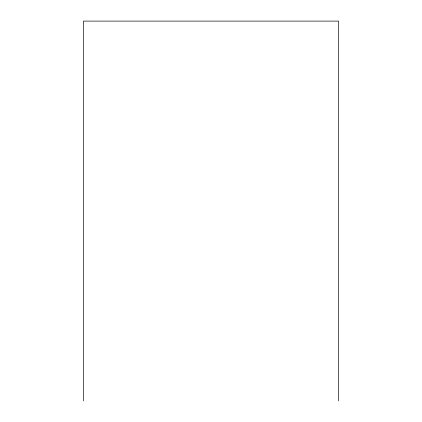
<?xml version="1.0" encoding="UTF-8"?>
<svg xmlns="http://www.w3.org/2000/svg" width="422" height="422" viewBox="0 0 422 422"><rect width="100%" height="100%" fill="white"/><g stroke="black" fill="none" stroke-linecap="round" stroke-linejoin="round"><path stroke-width="0.63" d="M338.576 400.9L338.576 21.1L83.424 21.1L83.424 400.9"/></g></svg>
